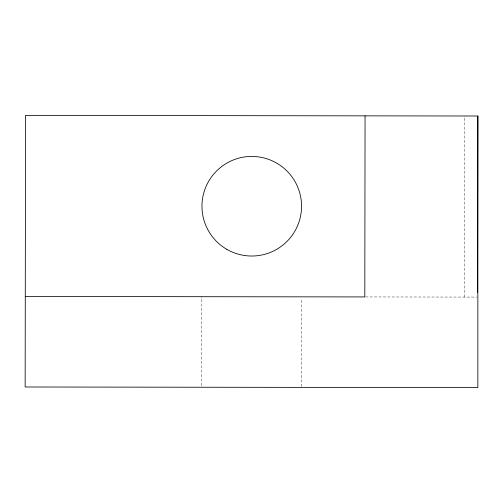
<?xml version="1.0" encoding="UTF-8"?>
<svg xmlns="http://www.w3.org/2000/svg" width="503" height="503" viewBox="0 0 503 503"><rect width="100%" height="100%" fill="white"/><g stroke="black" fill="none" stroke-linecap="round" stroke-linejoin="round"><path stroke-width="0.38" stroke-dasharray="2.52 1.89" d="M201.703 385.675L201.835 296.701M301.297 386.6L301.423 298.405M464.401 297.072L464.659 115.992M365.587 296.933L476.806 297.091"/><path stroke-width="0.75" d="M365.065 115.853L364.807 296.933L25.282 296.449M477.599 292.388L477.85 116.011L25.54 115.369L25.15 386.989L477.85 387.631L477.85 116.011M226.796 249.318A49.797 49.797 0 0 0 301.555 206.299A49.797 49.797 0 0 0 226.922 163.066A49.797 49.797 0 0 0 226.796 249.318"/></g></svg>
